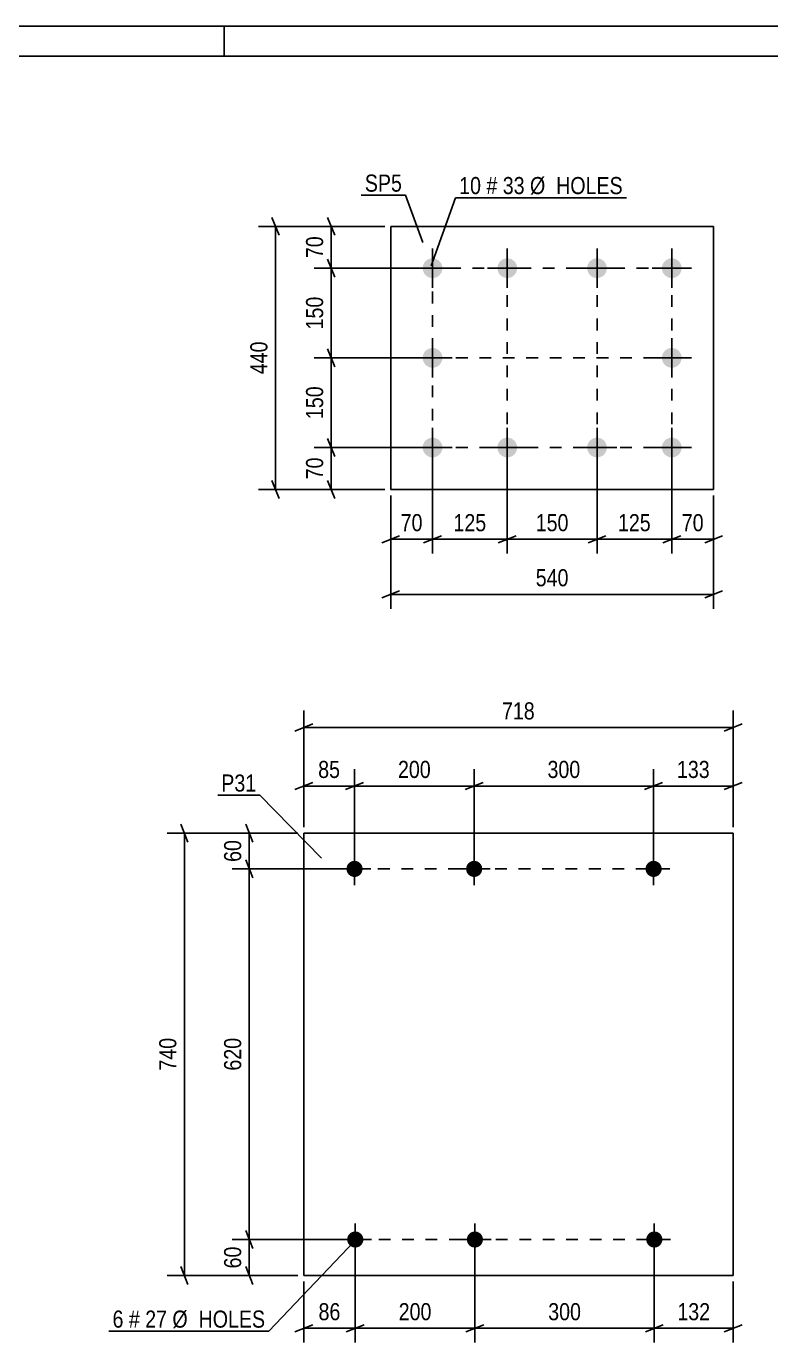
# Model space of a CAD drawing. Header units: millimetres. Extents: x 0 to 594, y 0 to 420.
# Drawn here: x 140.9 to 265.3, y 199.8 to 420 of the extents above; entities that cross this region are included whole.
import ezdxf

# ---------------------------------------------------------------- set-up
doc = ezdxf.new("R2010")
doc.units = ezdxf.units.MM
doc.linetypes.add('DXK_LINE_DOT2', pattern=[3.9198, 1.9599, -1.9599])
doc.styles.add('Arial Narrow', font='ARIALN.TTF', dxfattribs={"height": 0.2})

# ---------------------------------------------------------------- blocks, each defined once
blk = doc.blocks.new('Unknown-761544551-1135 - 11509')
at = {"color": 5, "linetype": 'Continuous'}
for p, q in [((594, 420), (0, 420)), ((174, 415), (174, 420)), ((589, 415), (5, 415))]:
    blk.add_line(p, q, dxfattribs=at)
blk = doc.blocks.new('Bolt-761544551-3696 - 3662')
at = {"linetype": 'Continuous'}
for points in [[(195.9, 218.4, -1), (195.9, 215.7, -1)], [(215.9, 218.4, -1), (215.9, 215.7, -1)], [(245.9, 218.4, -1), (245.9, 215.7, -1)]]:
    blk.add_hatch(color=1, dxfattribs=at).paths.add_polyline_path(points)
at = {"color": 1, "linetype": 'Continuous'}
for p, q in [((195.9, 219.75), (195.9, 214.35)), ((215.9, 219.75), (215.9, 214.35)), ((245.9, 219.75), (245.9, 214.35)), ((193.2, 217.05), (198.6, 217.05)), ((213.2, 217.05), (218.6, 217.05)), ((243.2, 217.05), (248.6, 217.05))]:
    blk.add_line(p, q, dxfattribs=at)
blk = doc.blocks.new('Bolt-761544551-3701 - 3662')
at = {"linetype": 'Continuous'}
for points in [[(195.78, 280.4, -1), (195.78, 277.7, -1)], [(215.78, 280.4, -1), (215.78, 277.7, -1)], [(245.78, 280.4, -1), (245.78, 277.7, -1)]]:
    blk.add_hatch(color=1, dxfattribs=at).paths.add_polyline_path(points)
at = {"color": 1, "linetype": 'Continuous'}
for p, q in [((195.78, 281.75), (195.78, 276.35)), ((215.78, 281.75), (215.78, 276.35)), ((245.78, 281.75), (245.78, 276.35)), ((193.08, 279.05), (198.48, 279.05)), ((213.08, 279.05), (218.48, 279.05)), ((243.08, 279.05), (248.48, 279.05))]:
    blk.add_line(p, q, dxfattribs=at)
blk = doc.blocks.new('Part-761544551-3716 - 3662')
at = {"color": 2, "linetype": 'Continuous'}
for p, q in [((187.28, 211.05), (187.28, 285.05)), ((187.28, 285.05), (259.08, 285.05)), ((259.08, 285.05), (259.08, 211.05)), ((259.08, 211.05), (187.28, 211.05))]:
    blk.add_line(p, q, dxfattribs=at)
blk = doc.blocks.new('Part-761544551-4250 - 4201')
at = {"color": 2, "linetype": 'Continuous'}
for p, q in [((201.82, 342.54), (201.82, 386.54)), ((201.82, 386.54), (255.82, 386.54)), ((255.82, 386.54), (255.82, 342.54)), ((255.82, 342.54), (201.82, 342.54))]:
    blk.add_line(p, q, dxfattribs=at)
blk = doc.blocks.new('Bolt-761544551-4235 - 4201')
at = {"linetype": 'Continuous'}
for points in [[(208.82, 381.19, -1), (208.82, 377.89, -1)], [(221.32, 381.19, -1), (221.32, 377.89, -1)], [(236.32, 381.19, -1), (236.32, 377.89, -1)], [(248.82, 381.19, -1), (248.82, 377.89, -1)], [(208.82, 366.19, -1), (208.82, 362.89, -1)], [(248.82, 366.19, -1), (248.82, 362.89, -1)], [(208.82, 351.19, -1), (208.82, 347.89, -1)], [(221.32, 351.19, -1), (221.32, 347.89, -1)], [(236.32, 351.19, -1), (236.32, 347.89, -1)], [(248.82, 351.19, -1), (248.82, 347.89, -1)]]:
    blk.add_hatch(color=1, dxfattribs=at).paths.add_polyline_path(points)
at = {"color": 1, "linetype": 'Continuous'}
for p, q in [((208.82, 376.24), (208.82, 382.84)), ((221.32, 376.24), (221.32, 382.84)), ((236.32, 376.24), (236.32, 382.84)), ((248.82, 376.24), (248.82, 382.84)), ((205.52, 379.54), (212.12, 379.54)), ((218.02, 379.54), (224.62, 379.54)), ((233.02, 379.54), (239.62, 379.54)), ((245.52, 379.54), (252.12, 379.54)), ((208.82, 361.24), (208.82, 367.84)), ((248.82, 361.24), (248.82, 367.84)), ((205.52, 364.54), (212.12, 364.54)), ((245.52, 364.54), (252.12, 364.54)), ((208.82, 346.24), (208.82, 352.84)), ((221.32, 346.24), (221.32, 352.84)), ((236.32, 346.24), (236.32, 352.84)), ((248.82, 346.24), (248.82, 352.84)), ((205.52, 349.54), (212.12, 349.54)), ((218.02, 349.54), (224.62, 349.54)), ((233.02, 349.54), (239.62, 349.54)), ((245.52, 349.54), (252.12, 349.54))]:
    blk.add_line(p, q, dxfattribs=at)
blk = doc.blocks.new('Rectangle-761544551-4346 - 4201')
at = {"color": 1, "linetype": 'DXK_LINE_DOT2'}
blk.add_lwpolyline([(208.82, 349.54), (248.82, 349.54), (248.82, 379.54), (208.82, 379.54), (208.82, 349.54)], close=True, dxfattribs=at)
blk = doc.blocks.new('Line-761544551-3844 - 3662')
at = {"color": 96, "linetype": 'Continuous'}
blk.add_line((220.78, 279.05), (220.88, 279.05), dxfattribs=at)
blk = doc.blocks.new('Line-761544551-4339 - 4201')
at = {"color": 1, "linetype": 'DXK_LINE_DOT2'}
blk.add_line((208.82, 364.54), (248.82, 364.54), dxfattribs=at)
blk = doc.blocks.new('Line-761544551-7959 - 3662')
at = {"color": 1, "linetype": 'DXK_LINE_DOT2'}
blk.add_line((195.78, 279.05), (245.78, 279.05), dxfattribs=at)
blk = doc.blocks.new('Line-761544551-4332 - 4201')
at = {"color": 1, "linetype": 'DXK_LINE_DOT2'}
blk.add_line((221.32, 349.54), (221.32, 379.54), dxfattribs=at)
blk = doc.blocks.new('Line-761544551-7972 - 3662')
at = {"color": 1, "linetype": 'DXK_LINE_DOT2'}
blk.add_line((195.9, 217.05), (245.9, 217.05), dxfattribs=at)
blk = doc.blocks.new('Line-761544551-4325 - 4201')
at = {"color": 1, "linetype": 'DXK_LINE_DOT2'}
blk.add_line((236.32, 349.54), (236.32, 379.54), dxfattribs=at)
blk = doc.blocks.new('StraightDimension-761544551-3718 - 3662')
at = {"color": 7, "linetype": 'Continuous'}
for p, q in [((187.28, 286.05), (187.28, 305.55)), ((259.08, 286.05), (259.08, 305.55)), ((188.78, 303.3), (185.78, 302.1)), ((187.28, 302.7), (259.08, 302.7)), ((257.58, 302.1), (260.58, 303.3))]:
    blk.add_line(p, q, dxfattribs=at)
at = {"color": 0}
blk.add_wipeout([(226.52, 303.45), (226.52, 307.65), (219.83, 307.65), (219.83, 303.45)], dxfattribs=at)
at = {"color": 3, "style": 'Arial Narrow'}
blk.add_text('718', height=2.863, dxfattribs=at).set_placement((220.43, 304.05))
blk = doc.blocks.new('StraightDimension-761544551-3729 - 3662')
at = {"color": 7, "linetype": 'Continuous'}
for p, q in [((245.78, 280.05), (245.78, 295.76)), ((259.08, 286.05), (259.08, 295.76)), ((247.28, 293.51), (244.28, 292.31)), ((245.78, 292.91), (259.08, 292.91)), ((257.58, 292.31), (260.58, 293.51))]:
    blk.add_line(p, q, dxfattribs=at)
at = {"color": 0}
blk.add_wipeout([(255.77, 293.66), (255.77, 297.86), (249.08, 297.86), (249.08, 293.66)], dxfattribs=at)
at = {"color": 3, "style": 'Arial Narrow'}
blk.add_text('133', height=2.863, dxfattribs=at).set_placement((249.68, 294.26))
blk = doc.blocks.new('StraightDimension-761544551-3746 - 3662')
at = {"color": 7, "linetype": 'Continuous'}
for p, q in [((187.28, 286.05), (187.28, 295.76)), ((195.78, 280.05), (195.78, 295.76)), ((185.78, 292.31), (188.78, 293.51)), ((187.28, 292.91), (195.78, 292.91)), ((197.28, 293.51), (194.28, 292.31))]:
    blk.add_line(p, q, dxfattribs=at)
at = {"color": 0}
blk.add_wipeout([(193.96, 293.66), (193.96, 297.86), (189.1, 297.86), (189.1, 293.66)], dxfattribs=at)
at = {"color": 3, "style": 'Arial Narrow'}
blk.add_text('85', height=2.863, dxfattribs=at).set_placement((189.7, 294.26))
blk = doc.blocks.new('StraightDimension-761544551-3791 - 3662')
at = {"color": 7, "linetype": 'Continuous'}
for p, q in [((167.93, 283.55), (166.73, 286.55)), ((186.28, 285.05), (164.48, 285.05)), ((167.33, 211.05), (167.33, 285.05)), ((166.73, 212.55), (167.93, 209.55)), ((186.28, 211.05), (164.48, 211.05))]:
    blk.add_line(p, q, dxfattribs=at)
at = {"color": 0}
blk.add_wipeout([(166.58, 251.39), (162.38, 251.39), (162.38, 244.71), (166.58, 244.71)], dxfattribs=at)
at = {"color": 3, "style": 'Arial Narrow'}
blk.add_text('740', height=2.863, rotation=90.0002, dxfattribs=at).set_placement((165.98, 245.31))
blk = doc.blocks.new('StraightDimension-761544551-3802 - 3662')
at = {"color": 7, "linetype": 'Continuous'}
for p, q in [((177.58, 218.55), (178.78, 215.55)), ((194.9, 217.05), (175.33, 217.05)), ((178.18, 211.05), (178.18, 217.05)), ((178.78, 209.55), (177.58, 212.55)), ((186.28, 211.05), (175.33, 211.05))]:
    blk.add_line(p, q, dxfattribs=at)
at = {"color": 0}
blk.add_wipeout([(177.43, 216.48), (173.23, 216.48), (173.23, 211.62), (177.43, 211.62)], dxfattribs=at)
at = {"color": 3, "style": 'Arial Narrow'}
blk.add_text('60', height=2.863, rotation=90.0002, dxfattribs=at).set_placement((176.83, 212.22))
blk = doc.blocks.new('StraightDimension-761544551-6261 - 3662')
at = {"color": 7, "linetype": 'Continuous'}
for p, q in [((195.78, 280.05), (195.78, 295.76)), ((215.78, 280.05), (215.78, 295.76)), ((197.28, 293.51), (194.28, 292.31)), ((195.78, 292.91), (215.78, 292.91)), ((214.28, 292.31), (217.28, 293.51))]:
    blk.add_line(p, q, dxfattribs=at)
at = {"color": 0}
blk.add_wipeout([(209.12, 293.66), (209.12, 297.86), (202.44, 297.86), (202.44, 293.66)], dxfattribs=at)
at = {"color": 3, "style": 'Arial Narrow'}
blk.add_text('200', height=2.863, dxfattribs=at).set_placement((203.04, 294.26))
blk = doc.blocks.new('StraightDimension-761544551-3815 - 3662')
at = {"color": 7, "linetype": 'Continuous'}
for p, q in [((178.78, 277.55), (177.58, 280.55)), ((194.78, 279.05), (175.33, 279.05)), ((178.18, 217.05), (178.18, 279.05)), ((177.58, 218.55), (178.78, 215.55)), ((194.9, 217.05), (175.33, 217.05))]:
    blk.add_line(p, q, dxfattribs=at)
at = {"color": 0}
blk.add_wipeout([(177.43, 251.39), (173.23, 251.39), (173.23, 244.71), (177.43, 244.71)], dxfattribs=at)
at = {"color": 3, "style": 'Arial Narrow'}
blk.add_text('620', height=2.863, rotation=90.0002, dxfattribs=at).set_placement((176.83, 245.31))
blk = doc.blocks.new('StraightDimension-761544551-3831 - 3662')
at = {"color": 7, "linetype": 'Continuous'}
for p, q in [((177.58, 286.55), (178.78, 283.55)), ((186.28, 285.05), (175.33, 285.05)), ((178.18, 279.05), (178.18, 285.05)), ((178.78, 277.55), (177.58, 280.55)), ((194.78, 279.05), (175.33, 279.05))]:
    blk.add_line(p, q, dxfattribs=at)
at = {"color": 0}
blk.add_wipeout([(177.43, 284.48), (173.23, 284.48), (173.23, 279.62), (177.43, 279.62)], dxfattribs=at)
at = {"color": 3, "style": 'Arial Narrow'}
blk.add_text('60', height=2.863, rotation=90.0002, dxfattribs=at).set_placement((176.83, 280.22))
blk = doc.blocks.new('StraightDimension-761544551-6263 - 3662')
at = {"color": 7, "linetype": 'Continuous'}
for p, q in [((215.78, 280.05), (215.78, 295.76)), ((245.78, 280.05), (245.78, 295.76)), ((217.28, 293.51), (214.28, 292.31)), ((215.78, 292.91), (245.78, 292.91)), ((244.28, 292.31), (247.28, 293.51))]:
    blk.add_line(p, q, dxfattribs=at)
at = {"color": 0}
blk.add_wipeout([(234.12, 293.66), (234.12, 297.86), (227.44, 297.86), (227.44, 293.66)], dxfattribs=at)
at = {"color": 3, "style": 'Arial Narrow'}
blk.add_text('300', height=2.863, dxfattribs=at).set_placement((228.04, 294.26))
blk = doc.blocks.new('StraightDimension-761544551-7924 - 3662')
at = {"color": 7, "linetype": 'Continuous'}
for p, q in [((245.9, 216.05), (245.9, 199.8)), ((259.08, 210.05), (259.08, 199.8)), ((247.4, 202.8), (244.4, 201.6)), ((257.58, 201.6), (260.58, 202.8)), ((245.9, 202.2), (259.08, 202.2))]:
    blk.add_line(p, q, dxfattribs=at)
at = {"color": 0}
blk.add_wipeout([(255.83, 202.95), (255.83, 207.15), (249.15, 207.15), (249.15, 202.95)], dxfattribs=at)
at = {"color": 3, "style": 'Arial Narrow'}
blk.add_text('132', height=2.863, dxfattribs=at).set_placement((249.75, 203.55))
blk = doc.blocks.new('StraightDimension-761544551-7925 - 3662')
at = {"color": 7, "linetype": 'Continuous'}
for p, q in [((215.9, 216.05), (215.9, 199.8)), ((245.9, 216.05), (245.9, 199.8)), ((217.4, 202.8), (214.4, 201.6)), ((244.4, 201.6), (247.4, 202.8)), ((215.9, 202.2), (245.9, 202.2))]:
    blk.add_line(p, q, dxfattribs=at)
at = {"color": 0}
blk.add_wipeout([(234.25, 202.95), (234.25, 207.15), (227.56, 207.15), (227.56, 202.95)], dxfattribs=at)
at = {"color": 3, "style": 'Arial Narrow'}
blk.add_text('300', height=2.863, dxfattribs=at).set_placement((228.16, 203.55))
blk = doc.blocks.new('StraightDimension-761544551-7926 - 3662')
at = {"color": 7, "linetype": 'Continuous'}
for p, q in [((195.9, 216.05), (195.9, 199.8)), ((215.9, 216.05), (215.9, 199.8)), ((197.4, 202.8), (194.4, 201.6)), ((214.4, 201.6), (217.4, 202.8)), ((195.9, 202.2), (215.9, 202.2))]:
    blk.add_line(p, q, dxfattribs=at)
at = {"color": 0}
blk.add_wipeout([(209.25, 202.95), (209.25, 207.15), (202.56, 207.15), (202.56, 202.95)], dxfattribs=at)
at = {"color": 3, "style": 'Arial Narrow'}
blk.add_text('200', height=2.863, dxfattribs=at).set_placement((203.16, 203.55))
blk = doc.blocks.new('StraightDimension-761544551-7927 - 3662')
at = {"color": 7, "linetype": 'Continuous'}
for p, q in [((195.9, 216.05), (195.9, 199.8)), ((187.28, 210.05), (187.28, 199.8)), ((185.78, 201.6), (188.78, 202.8)), ((197.4, 202.8), (194.4, 201.6)), ((187.28, 202.2), (195.9, 202.2))]:
    blk.add_line(p, q, dxfattribs=at)
at = {"color": 0}
blk.add_wipeout([(194.02, 202.95), (194.02, 207.15), (189.16, 207.15), (189.16, 202.95)], dxfattribs=at)
at = {"color": 3, "style": 'Arial Narrow'}
blk.add_text('86', height=2.863, dxfattribs=at).set_placement((189.76, 203.55))
blk = doc.blocks.new('StraightDimension-761544551-4290 - 4201')
at = {"color": 7, "linetype": 'Continuous'}
for p, q in [((183.16, 385.04), (181.96, 388.04)), ((200.82, 386.54), (179.71, 386.54)), ((182.56, 342.54), (182.56, 386.54)), ((181.96, 344.04), (183.16, 341.04)), ((200.82, 342.54), (179.71, 342.54))]:
    blk.add_line(p, q, dxfattribs=at)
at = {"color": 0}
blk.add_wipeout([(181.81, 367.89), (177.61, 367.89), (177.61, 361.2), (181.81, 361.2)], dxfattribs=at)
at = {"color": 3, "style": 'Arial Narrow'}
blk.add_text('440', height=2.863, rotation=90.0002, dxfattribs=at).set_placement((181.21, 361.8))
blk = doc.blocks.new('StraightDimension-761544551-7810 - 4201')
at = {"color": 7, "linetype": 'Continuous'}
for p, q in [((248.82, 348.54), (248.82, 331.79)), ((255.82, 341.54), (255.82, 331.79)), ((247.32, 333.59), (250.32, 334.79)), ((257.32, 334.79), (254.32, 333.59)), ((248.82, 334.19), (255.82, 334.19))]:
    blk.add_line(p, q, dxfattribs=at)
at = {"color": 0}
blk.add_wipeout([(254.74, 334.94), (254.74, 339.14), (249.89, 339.14), (249.89, 334.94)], dxfattribs=at)
at = {"color": 3, "style": 'Arial Narrow'}
blk.add_text('70', height=2.863, dxfattribs=at).set_placement((250.49, 335.54))
blk = doc.blocks.new('StraightDimension-761544551-4252 - 4201')
at = {"color": 7, "linetype": 'Continuous'}
for p, q in [((201.82, 341.54), (201.82, 322.58)), ((255.82, 341.54), (255.82, 322.58)), ((203.32, 325.58), (200.32, 324.38)), ((201.82, 324.98), (255.82, 324.98)), ((254.32, 324.38), (257.32, 325.58))]:
    blk.add_line(p, q, dxfattribs=at)
at = {"color": 0}
blk.add_wipeout([(232.16, 325.73), (232.16, 329.93), (225.47, 329.93), (225.47, 325.73)], dxfattribs=at)
at = {"color": 3, "style": 'Arial Narrow'}
blk.add_text('540', height=2.863, dxfattribs=at).set_placement((226.07, 326.33))
blk = doc.blocks.new('StraightDimension-761544551-4301 - 4201')
at = {"color": 7, "linetype": 'Continuous'}
for p, q in [((191.28, 388.04), (192.48, 385.04)), ((200.82, 386.54), (189.03, 386.54)), ((191.88, 379.54), (191.88, 386.54)), ((192.48, 378.04), (191.28, 381.04)), ((207.82, 379.54), (189.03, 379.54))]:
    blk.add_line(p, q, dxfattribs=at)
at = {"color": 0}
blk.add_wipeout([(191.13, 385.47), (186.93, 385.47), (186.93, 380.62), (191.13, 380.62)], dxfattribs=at)
at = {"color": 3, "style": 'Arial Narrow'}
blk.add_text('70', height=2.863, rotation=90.0002, dxfattribs=at).set_placement((190.53, 381.22))
blk = doc.blocks.new('StraightDimension-761544551-4315 - 4201')
at = {"color": 7, "linetype": 'Continuous'}
for p, q in [((191.28, 351.04), (192.48, 348.04)), ((207.82, 349.54), (189.03, 349.54)), ((191.88, 342.54), (191.88, 349.54)), ((192.48, 341.04), (191.28, 344.04)), ((200.82, 342.54), (189.03, 342.54))]:
    blk.add_line(p, q, dxfattribs=at)
at = {"color": 0}
blk.add_wipeout([(191.13, 348.47), (186.93, 348.47), (186.93, 343.62), (191.13, 343.62)], dxfattribs=at)
at = {"color": 3, "style": 'Arial Narrow'}
blk.add_text('70', height=2.863, rotation=90.0002, dxfattribs=at).set_placement((190.53, 344.22))
blk = doc.blocks.new('StraightDimension-761544551-6589 - 4201')
at = {"color": 7, "linetype": 'Continuous'}
for p, q in [((192.48, 363.04), (191.28, 366.04)), ((207.82, 364.54), (189.03, 364.54)), ((191.88, 349.54), (191.88, 364.54)), ((191.28, 351.04), (192.48, 348.04)), ((207.82, 349.54), (189.03, 349.54))]:
    blk.add_line(p, q, dxfattribs=at)
at = {"color": 0}
blk.add_wipeout([(191.13, 360.39), (186.93, 360.39), (186.93, 353.7), (191.13, 353.7)], dxfattribs=at)
at = {"color": 3, "style": 'Arial Narrow'}
blk.add_text('150', height=2.863, rotation=90.0002, dxfattribs=at).set_placement((190.53, 354.3))
blk = doc.blocks.new('StraightDimension-761544551-6591 - 4201')
at = {"color": 7, "linetype": 'Continuous'}
for p, q in [((192.48, 378.04), (191.28, 381.04)), ((207.82, 379.54), (189.03, 379.54)), ((191.88, 364.54), (191.88, 379.54)), ((191.28, 366.04), (192.48, 363.04)), ((207.82, 364.54), (189.03, 364.54))]:
    blk.add_line(p, q, dxfattribs=at)
at = {"color": 0}
blk.add_wipeout([(191.13, 375.39), (186.93, 375.39), (186.93, 368.7), (191.13, 368.7)], dxfattribs=at)
at = {"color": 3, "style": 'Arial Narrow'}
blk.add_text('150', height=2.863, rotation=90.0002, dxfattribs=at).set_placement((190.53, 369.3))
blk = doc.blocks.new('StraightDimension-761544551-7811 - 4201')
at = {"color": 7, "linetype": 'Continuous'}
for p, q in [((236.32, 348.54), (236.32, 331.79)), ((248.82, 348.54), (248.82, 331.79)), ((234.82, 333.59), (237.82, 334.79)), ((250.32, 334.79), (247.32, 333.59)), ((236.32, 334.19), (248.82, 334.19))]:
    blk.add_line(p, q, dxfattribs=at)
at = {"color": 0}
blk.add_wipeout([(245.91, 334.94), (245.91, 339.14), (239.22, 339.14), (239.22, 334.94)], dxfattribs=at)
at = {"color": 3, "style": 'Arial Narrow'}
blk.add_text('125', height=2.863, dxfattribs=at).set_placement((239.82, 335.54))
blk = doc.blocks.new('StraightDimension-761544551-7812 - 4201')
at = {"color": 7, "linetype": 'Continuous'}
for p, q in [((221.32, 348.54), (221.32, 331.79)), ((236.32, 348.54), (236.32, 331.79)), ((222.82, 334.79), (219.82, 333.59)), ((234.82, 333.59), (237.82, 334.79)), ((221.32, 334.19), (236.32, 334.19))]:
    blk.add_line(p, q, dxfattribs=at)
at = {"color": 0}
blk.add_wipeout([(232.16, 334.94), (232.16, 339.14), (225.47, 339.14), (225.47, 334.94)], dxfattribs=at)
at = {"color": 3, "style": 'Arial Narrow'}
blk.add_text('150', height=2.863, dxfattribs=at).set_placement((226.07, 335.54))
blk = doc.blocks.new('StraightDimension-761544551-7813 - 4201')
at = {"color": 7, "linetype": 'Continuous'}
for p, q in [((208.82, 348.54), (208.82, 331.79)), ((221.32, 348.54), (221.32, 331.79)), ((207.32, 333.59), (210.32, 334.79)), ((222.82, 334.79), (219.82, 333.59)), ((208.82, 334.19), (221.32, 334.19))]:
    blk.add_line(p, q, dxfattribs=at)
at = {"color": 0}
blk.add_wipeout([(218.41, 334.94), (218.41, 339.14), (211.72, 339.14), (211.72, 334.94)], dxfattribs=at)
at = {"color": 3, "style": 'Arial Narrow'}
blk.add_text('125', height=2.863, dxfattribs=at).set_placement((212.32, 335.54))
blk = doc.blocks.new('StraightDimension-761544551-7814 - 4201')
at = {"color": 7, "linetype": 'Continuous'}
for p, q in [((208.82, 348.54), (208.82, 331.79)), ((201.82, 341.54), (201.82, 331.79)), ((200.32, 333.59), (203.32, 334.79)), ((210.32, 334.79), (207.32, 333.59)), ((201.82, 334.19), (208.82, 334.19))]:
    blk.add_line(p, q, dxfattribs=at)
at = {"color": 0}
blk.add_wipeout([(207.74, 334.94), (207.74, 339.14), (202.89, 339.14), (202.89, 334.94)], dxfattribs=at)
at = {"color": 3, "style": 'Arial Narrow'}
blk.add_text('70', height=2.863, dxfattribs=at).set_placement((203.49, 335.54))
blk = doc.blocks.new('Mark-761544551-3712 - 3662')
at = {"color": 0}
blk.add_wipeout([(179.35, 291.98), (179.35, 294.98), (173.5, 294.98), (173.5, 291.98)], dxfattribs=at)
blk.add_wipeout([(179.35, 291.98), (179.35, 294.98), (173.5, 294.98), (173.5, 291.98)], dxfattribs=at)
at = {"color": 30, "linetype": 'Continuous'}
for p in [(172.9, 291.38), (190.23, 280.83)]:
    blk.add_line(p, (179.95, 291.38), dxfattribs=at)
at = {"color": 3, "style": 'Arial Narrow'}
blk.add_text('P31', height=2.863, dxfattribs=at).set_placement((173.5, 291.98))
blk = doc.blocks.new('MarkSet-761544551-3913 - 3662')
at = {"color": 0}
blk.add_wipeout([(157.15, 202.31), (157.15, 205.31), (155.32, 205.31), (155.32, 202.31)], dxfattribs=at)
blk.add_wipeout([(157.15, 202.31), (157.15, 205.31), (155.32, 205.31), (155.32, 202.31)], dxfattribs=at)
blk.add_wipeout([(159.88, 202.31), (159.88, 205.31), (158.05, 205.31), (158.05, 202.31)], dxfattribs=at)
blk.add_wipeout([(159.88, 202.31), (159.88, 205.31), (158.05, 205.31), (158.05, 202.31)], dxfattribs=at)
at = {"color": 3, "style": 'Arial Narrow'}
blk.add_text('6', height=2.86, dxfattribs=at).set_placement((155.32, 202.31))
at = {"color": 0}
blk.add_wipeout([(164.43, 202.31), (164.43, 205.31), (160.78, 205.31), (160.78, 202.31)], dxfattribs=at)
blk.add_wipeout([(164.43, 202.31), (164.43, 205.31), (160.78, 205.31), (160.78, 202.31)], dxfattribs=at)
at = {"color": 3, "style": 'Arial Narrow'}
blk.add_text('#', height=2.86, dxfattribs=at).set_placement((158.05, 202.31))
at = {"color": 0}
blk.add_wipeout([(180.86, 202.31), (180.86, 205.31), (165.33, 205.31), (165.33, 202.31)], dxfattribs=at)
blk.add_wipeout([(180.86, 202.31), (180.86, 205.31), (165.33, 205.31), (165.33, 202.31)], dxfattribs=at)
at = {"color": 7, "linetype": 'Continuous'}
for p in [(195.82, 216.85), (154.72, 201.71)]:
    blk.add_line(p, (181.46, 201.71), dxfattribs=at)
at = {"color": 3, "style": 'Arial Narrow'}
for s, p in [('27', (160.78, 202.31)), ('Ø  HOLES', (165.33, 202.31))]:
    blk.add_text(s, height=2.863, dxfattribs=at).set_placement(p)
blk = doc.blocks.new('Mark-761544551-4231 - 4201')
at = {"color": 0}
blk.add_wipeout([(216.93, 391.93), (216.93, 394.93), (213.27, 394.93), (213.27, 391.93)], dxfattribs=at)
blk.add_wipeout([(216.93, 391.93), (216.93, 394.93), (213.27, 394.93), (213.27, 391.93)], dxfattribs=at)
at = {"color": 7, "linetype": 'Continuous'}
blk.add_line((208.61, 379.94), (212.67, 391.33), dxfattribs=at)
at = {"color": 0}
blk.add_wipeout([(219.66, 391.93), (219.66, 394.93), (217.83, 394.93), (217.83, 391.93)], dxfattribs=at)
blk.add_wipeout([(219.66, 391.93), (219.66, 394.93), (217.83, 394.93), (217.83, 391.93)], dxfattribs=at)
at = {"color": 3, "style": 'Arial Narrow'}
blk.add_text('10', height=2.863, dxfattribs=at).set_placement((213.27, 391.93))
at = {"color": 0}
blk.add_wipeout([(224.21, 391.93), (224.21, 394.93), (220.56, 394.93), (220.56, 391.93)], dxfattribs=at)
blk.add_wipeout([(224.21, 391.93), (224.21, 394.93), (220.56, 394.93), (220.56, 391.93)], dxfattribs=at)
at = {"color": 3, "style": 'Arial Narrow'}
blk.add_text('#', height=2.86, dxfattribs=at).set_placement((217.83, 391.93))
at = {"color": 0}
blk.add_wipeout([(240.64, 391.93), (240.64, 394.93), (225.11, 394.93), (225.11, 391.93)], dxfattribs=at)
blk.add_wipeout([(240.64, 391.93), (240.64, 394.93), (225.11, 394.93), (225.11, 391.93)], dxfattribs=at)
at = {"color": 7, "linetype": 'Continuous'}
blk.add_line((212.67, 391.33), (241.24, 391.33), dxfattribs=at)
at = {"color": 3, "style": 'Arial Narrow'}
for s, p in [('33', (220.56, 391.93)), ('Ø  HOLES', (225.11, 391.93))]:
    blk.add_text(s, height=2.863, dxfattribs=at).set_placement(p)
blk = doc.blocks.new('Mark-761544551-4246 - 4201')
at = {"color": 0}
blk.add_wipeout([(203.71, 392.34), (203.71, 395.34), (197.5, 395.34), (197.5, 392.34)], dxfattribs=at)
blk.add_wipeout([(203.71, 392.34), (203.71, 395.34), (197.5, 395.34), (197.5, 392.34)], dxfattribs=at)
at = {"color": 30, "linetype": 'Continuous'}
for p in [(196.9, 391.74), (207.2, 383.85)]:
    blk.add_line(p, (204.31, 391.74), dxfattribs=at)
at = {"color": 3, "style": 'Arial Narrow'}
blk.add_text('SP5', height=2.863, dxfattribs=at).set_placement((197.5, 392.34))

msp = doc.modelspace()

# ---------------------------------------------------------------- block references
for name in ['Unknown-761544551-1135 - 11509', 'Part-761544551-4250 - 4201', 'Bolt-761544551-4235 - 4201', 'Rectangle-761544551-4346 - 4201', 'Line-761544551-4332 - 4201', 'Line-761544551-4325 - 4201', 'Line-761544551-4339 - 4201', 'Part-761544551-3716 - 3662', 'Bolt-761544551-3701 - 3662', 'Line-761544551-7959 - 3662', 'Line-761544551-3844 - 3662', 'Bolt-761544551-3696 - 3662', 'Line-761544551-7972 - 3662']:
    msp.add_blockref(name, (0, 0))

# ---------------------------------------------------------------- next in the draw order: block references
for name in ['StraightDimension-761544551-4290 - 4201', 'StraightDimension-761544551-7810 - 4201', 'StraightDimension-761544551-3718 - 3662', 'StraightDimension-761544551-7924 - 3662']:
    msp.add_blockref(name, (0, 0))

# ---------------------------------------------------------------- next in the draw order: block references
for name in ['StraightDimension-761544551-4301 - 4201', 'StraightDimension-761544551-4252 - 4201', 'StraightDimension-761544551-3746 - 3662', 'StraightDimension-761544551-3729 - 3662', 'StraightDimension-761544551-7925 - 3662']:
    msp.add_blockref(name, (0, 0))

# ---------------------------------------------------------------- next in the draw order: block references
for name in ['Mark-761544551-4246 - 4201', 'StraightDimension-761544551-4315 - 4201', 'StraightDimension-761544551-7811 - 4201', 'StraightDimension-761544551-6261 - 3662', 'StraightDimension-761544551-3791 - 3662']:
    msp.add_blockref(name, (0, 0))

# ---------------------------------------------------------------- next in the draw order: block references
for name in ['StraightDimension-761544551-6589 - 4201', 'StraightDimension-761544551-7812 - 4201', 'StraightDimension-761544551-6263 - 3662', 'StraightDimension-761544551-3802 - 3662']:
    msp.add_blockref(name, (0, 0))

# ---------------------------------------------------------------- next in the draw order: block references
for name in ['StraightDimension-761544551-6591 - 4201', 'StraightDimension-761544551-7813 - 4201', 'StraightDimension-761544551-3815 - 3662']:
    msp.add_blockref(name, (0, 0))

# ---------------------------------------------------------------- next in the draw order: block references
for name in ['Mark-761544551-4231 - 4201', 'StraightDimension-761544551-7814 - 4201', 'StraightDimension-761544551-3831 - 3662', 'StraightDimension-761544551-7926 - 3662']:
    msp.add_blockref(name, (0, 0))

# ---------------------------------------------------------------- next in the draw order: block references
for name in ['Mark-761544551-3712 - 3662', 'StraightDimension-761544551-7927 - 3662']:
    msp.add_blockref(name, (0, 0))

# ---------------------------------------------------------------- next in the draw order: block references
msp.add_blockref('MarkSet-761544551-3913 - 3662', (0, 0))

doc.saveas('drawing.dxf')
